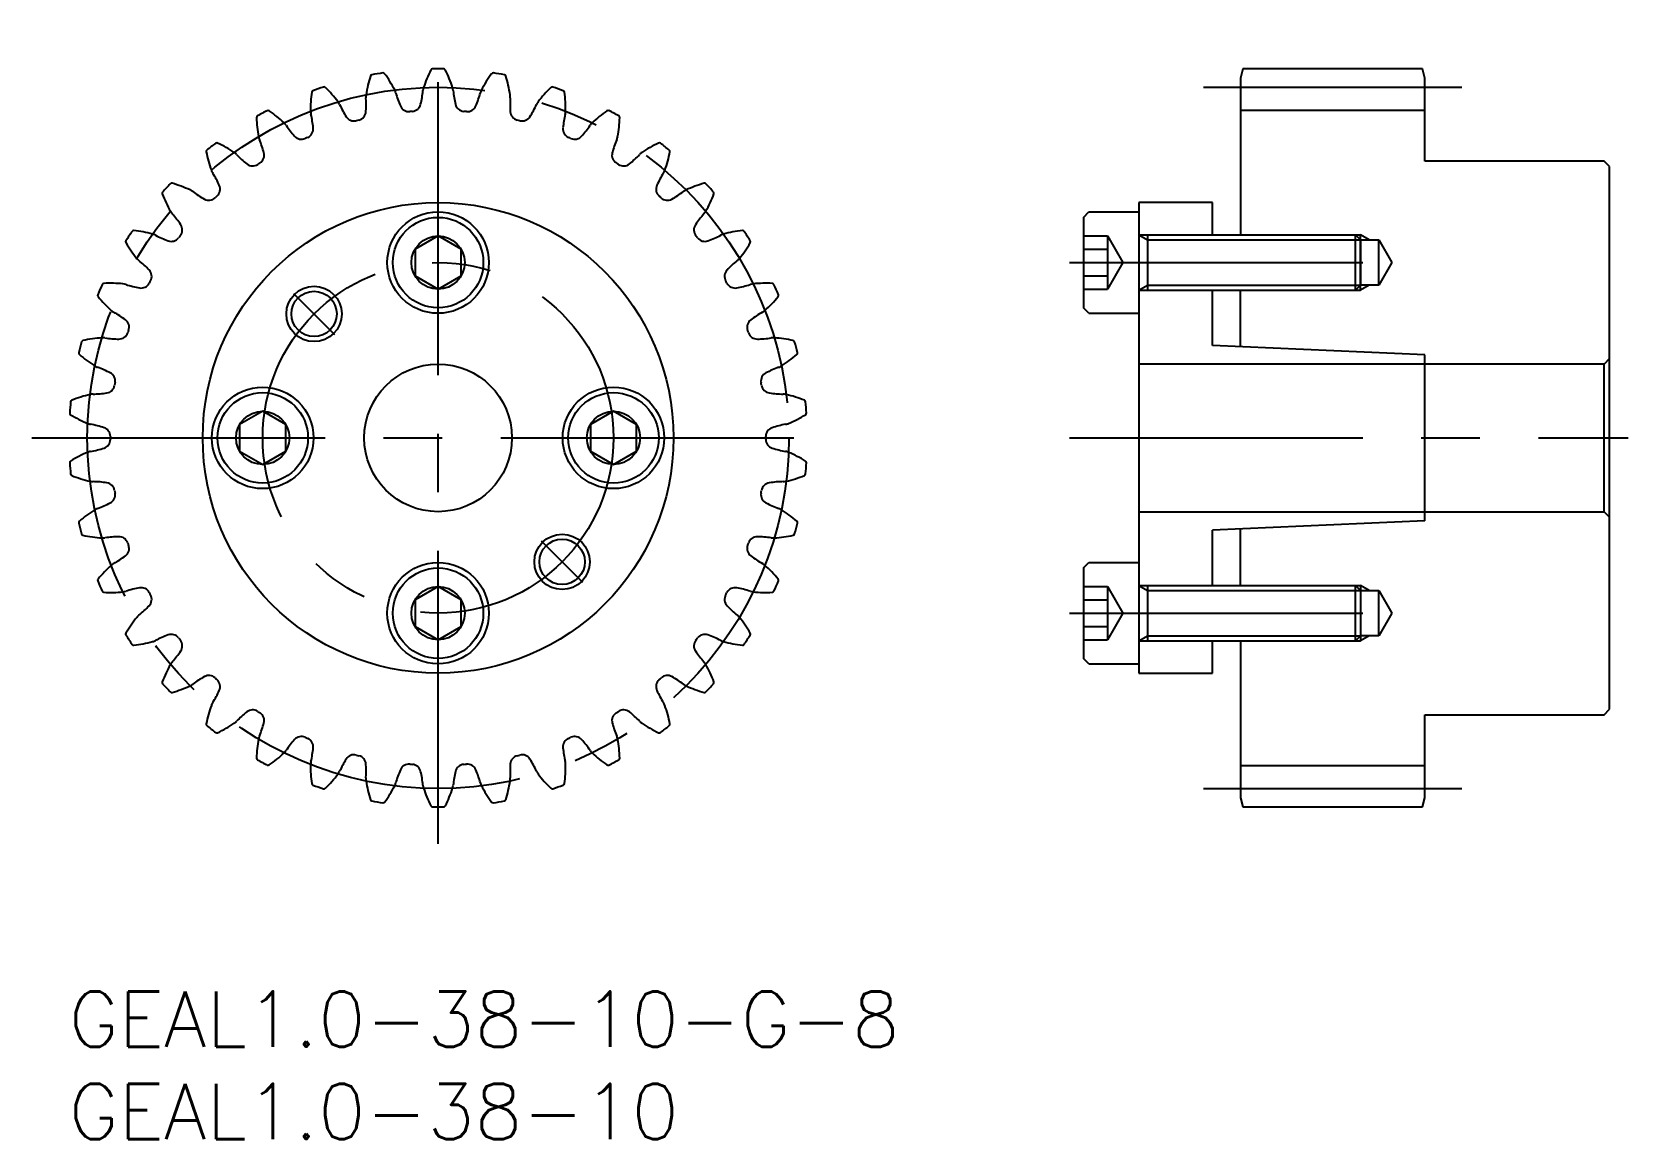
# Model space of a CAD drawing. Extents: x -2 to 84.5, y -8 to 52.
import ezdxf

# ---------------------------------------------------------------- set-up
doc = ezdxf.new("R2010")
doc.units = 0
doc.header["$LTSCALE"] = 0.5
doc.linetypes.add('CENTER', pattern=[50.8, 31.75, -6.35, 6.35, -6.35])
for name, color, linetype in [('MSM_CENTER', 1, 'CENTER'), ('MSM_CONTINUOUS', 7, 'CONTINUOUS'), ('MSM_NARROW', 5, 'CONTINUOUS'), ('MSM_PART_NUMBER', 7, 'CONTINUOUS')]:
    doc.layers.add(name, color=color, linetype=linetype)
doc.styles.get("Standard").update_dxf_attribs({"font": 'txt.shx', "height": 1, "bigfont": 'bigfont.shx'})

# ---------------------------------------------------------------- blocks, each defined once
blk = doc.blocks.new('*U3')
at = {"layer": 'MSM_PART_NUMBER'}
blk.add_text('GEAL1.0-38-10', height=3, dxfattribs=at).set_placement((0, -8))
blk = doc.blocks.new('*U4')
at = {"layer": 'MSM_PART_NUMBER'}
blk.add_text('GEAL1.0-38-10-G-8', height=3, dxfattribs=at).set_placement((0, -3))

msp = doc.modelspace()

# ---------------------------------------------------------------- linework, layer by layer
at = {"layer": 'MSM_CENTER'}
for p, q in [((20, 8), (20, 52)), ((61.454, 49), (75.454, 49)), ((54.204, 39.5), (72.075, 39.5)), ((12.169, 37.831), (14.396, 35.604)), ((-2, 30), (42, 30)), ((54.204, 30), (84.454, 30)), ((27.831, 22.169), (25.604, 24.396)), ((54.204, 20.5), (72.075, 20.5)), ((61.454, 11), (75.454, 11))]:
    msp.add_line(p, q, dxfattribs=at)
for radius in [19, 9.5]:
    msp.add_circle((20, 30), radius, dxfattribs=at)
at = {"layer": 'MSM_CONTINUOUS'}
for p, q in [((63.588, 50), (63.454, 49.5)), ((63.454, 49.5), (63.454, 41)), ((73.32, 50), (63.588, 50)), ((73.454, 49.5), (73.32, 50)), ((73.454, 45), (73.454, 49.5)), ((63.454, 47.75), (73.454, 47.75)), ((83.154, 45), (73.454, 45)), ((83.454, 44.7), (83.154, 45)), ((83.454, 15.3), (83.454, 44.7)), ((57.954, 42.75), (57.954, 17.25)), ((61.954, 42.75), (57.954, 42.75)), ((61.954, 41), (61.954, 42.75)), ((54.954, 41.95), (55.254, 42.25)), ((54.954, 41.95), (54.954, 37.05)), ((55.254, 42.25), (57.954, 42.25)), ((20, 40.943), (18.75, 40.222)), ((21.25, 40.222), (20, 40.943)), ((54.954, 40.943), (56.254, 40.943)), ((56.254, 40.943), (56.254, 38.057)), ((56.254, 40.943), (57.088, 39.5)), ((57.954, 41), (69.684, 41)), ((58.423, 41), (58.423, 38)), ((69.684, 38), (69.684, 41)), ((69.684, 41), (69.954, 40.73)), ((69.954, 40.73), (70.954, 40.73)), ((69.954, 40.73), (69.954, 38.271)), ((70.954, 38.271), (70.954, 40.73)), ((70.954, 40.73), (71.664, 39.5)), ((18.75, 40.222), (18.75, 38.778)), ((21.25, 38.778), (21.25, 40.222)), ((54.954, 40.222), (56.254, 40.222)), ((57.088, 39.5), (56.254, 38.057)), ((71.664, 39.5), (70.954, 38.271)), ((18.75, 38.778), (20, 38.057)), ((20, 38.057), (21.25, 38.778)), ((54.954, 38.778), (56.254, 38.778)), ((54.954, 38.057), (56.254, 38.057)), ((69.954, 38.271), (69.684, 38)), ((70.954, 38.271), (69.954, 38.271)), ((57.954, 38), (69.684, 38)), ((61.954, 35), (61.954, 38)), ((63.454, 34.935), (63.454, 38)), ((55.254, 36.75), (54.954, 37.05)), ((55.254, 36.75), (57.954, 36.75)), ((73.454, 34.5), (61.954, 35)), ((83.154, 34), (57.954, 34)), ((73.454, 25.5), (73.454, 34.5)), ((83.454, 34.3), (83.154, 34)), ((83.154, 26), (83.154, 34)), ((10.5, 31.443), (9.25, 30.722)), ((11.75, 30.722), (10.5, 31.443)), ((29.5, 31.443), (28.25, 30.722)), ((30.75, 30.722), (29.5, 31.443)), ((9.25, 30.722), (9.25, 29.278)), ((11.75, 29.278), (11.75, 30.722)), ((28.25, 30.722), (28.25, 29.278)), ((30.75, 29.278), (30.75, 30.722)), ((9.25, 29.278), (10.5, 28.557)), ((10.5, 28.557), (11.75, 29.278)), ((28.25, 29.278), (29.5, 28.557)), ((29.5, 28.557), (30.75, 29.278)), ((57.954, 26), (83.154, 26)), ((83.154, 26), (83.454, 25.7)), ((73.454, 25.5), (61.954, 25)), ((61.954, 22), (61.954, 25)), ((63.454, 22), (63.454, 25.065)), ((54.954, 22.95), (55.254, 23.25)), ((54.954, 22.95), (54.954, 18.05)), ((55.254, 23.25), (57.954, 23.25)), ((20, 21.943), (18.75, 21.222)), ((21.25, 21.222), (20, 21.943)), ((54.954, 21.943), (56.254, 21.943)), ((56.254, 21.943), (56.254, 19.057)), ((56.254, 21.943), (57.088, 20.5)), ((57.954, 22), (69.684, 22)), ((58.423, 22), (58.423, 19)), ((69.684, 19), (69.684, 22)), ((69.684, 22), (69.954, 21.73)), ((69.954, 21.73), (70.954, 21.73)), ((69.954, 21.73), (69.954, 19.271)), ((70.954, 19.271), (70.954, 21.73)), ((70.954, 21.73), (71.664, 20.5)), ((18.75, 21.222), (18.75, 19.778)), ((21.25, 19.778), (21.25, 21.222)), ((54.954, 21.222), (56.254, 21.222)), ((57.088, 20.5), (56.254, 19.057)), ((71.664, 20.5), (70.954, 19.271)), ((18.75, 19.778), (20, 19.057)), ((20, 19.057), (21.25, 19.778)), ((54.954, 19.778), (56.254, 19.778)), ((54.954, 19.057), (56.254, 19.057)), ((69.954, 19.271), (69.684, 19)), ((70.954, 19.271), (69.954, 19.271)), ((57.954, 19), (69.684, 19)), ((61.954, 17.25), (61.954, 19)), ((63.454, 19), (63.454, 10.5)), ((55.254, 17.75), (54.954, 18.05)), ((55.254, 17.75), (57.954, 17.75)), ((57.954, 17.25), (61.954, 17.25)), ((73.454, 10.5), (73.454, 15)), ((73.454, 15), (83.154, 15)), ((83.154, 15), (83.454, 15.3)), ((63.454, 12.25), (73.454, 12.25)), ((63.454, 10.5), (63.588, 10)), ((73.32, 10), (73.454, 10.5)), ((63.588, 10), (73.32, 10))]:
    msp.add_line(p, q, dxfattribs=at)
for centre, radius in [((20, 30), 12.75), ((20, 39.5), 2.75), ((20, 39.5), 2.45), ((20, 39.5), 1.443), ((13.282, 36.718), 1.229), ((20, 30), 4), ((10.5, 30), 2.75), ((10.5, 30), 2.45), ((29.5, 30), 2.75), ((29.5, 30), 2.45), ((10.5, 30), 1.443), ((29.5, 30), 1.443), ((26.718, 23.282), 1.23), ((20, 20.5), 2.75), ((20, 20.5), 2.45), ((20, 20.5), 1.443)]:
    msp.add_circle(centre, radius, dxfattribs=at)
for centre, radius, start, end in [((22.37, 47.697), 6.333, 162.44892, 171.84211), ((16.427, 49.577), 0.1, 100.34344, 162.44892), ((20, 30), 20, 98.60392, 100.34344), ((17.023, 49.676), 0.1, 36.49845, 98.60392), ((12.012, 45.968), 6.333, 27.10526, 36.49845), ((25.251, 47.065), 6.333, 152.97524, 162.36842), ((19.698, 49.898), 0.1, 90.86976, 152.97517), ((20, 30), 20, 89.13024, 90.86976), ((20.302, 49.898), 0.1, 27.02476, 89.13024), ((14.749, 47.065), 6.333, 17.63158, 27.02476), ((27.988, 45.968), 6.333, 143.50155, 152.89474), ((22.977, 49.676), 0.1, 81.39608, 143.50155), ((20, 30), 20, 79.65656, 81.39608), ((23.573, 49.577), 0.1, 17.55108, 79.65656), ((17.63, 47.697), 6.333, 8.15789, 17.55108), ((19.425, 47.846), 6.333, 171.92261, 181.31579), ((13.254, 48.722), 0.1, 109.81713, 171.92261), ((20, 30), 20, 108.07761, 109.81713), ((13.825, 48.918), 0.1, 45.97213, 108.07761), ((9.493, 44.436), 6.333, 36.57895, 45.97213), ((10.259, 48.065), 5.846, 356.18804, 3.54941), ((16.916, 48.479), 0.824, 171.84211, 183.57052), ((16.916, 48.479), 0.824, 15.37685, 27.10526), ((23.347, 50.249), 5.846, 195.39796, 202.75933), ((13.366, 49.422), 5.846, 346.71436, 354.07573), ((20, 48.734), 0.824, 162.36842, 174.09683), ((20, 48.734), 0.824, 5.90317, 17.63158), ((26.634, 49.422), 5.846, 185.92427, 193.28564), ((16.653, 50.249), 5.846, 337.24067, 344.60204), ((23.084, 48.479), 0.824, 152.89473, 164.62315), ((29.741, 48.065), 5.846, 176.45059, 183.81196), ((23.084, 48.479), 0.824, 356.42948, 8.15789), ((30.507, 44.436), 6.333, 134.02787, 143.42105), ((26.175, 48.918), 0.1, 71.92239, 134.02787), ((20, 30), 20, 70.18287, 71.92239), ((26.746, 48.722), 0.1, 8.07739, 70.18287), ((20.575, 47.846), 6.333, 358.68421, 8.07739), ((20, 30), 20, 117.55129, 119.29081), ((10.795, 47.643), 0.1, 55.44581, 117.55129), ((7.26, 42.51), 6.333, 46.05263, 55.44581), ((13.917, 47.719), 0.824, 181.31579, 193.0442), ((13.917, 47.719), 0.824, 24.85054, 36.57895), ((19.969, 50.524), 5.846, 204.87164, 212.23301), ((15.594, 47.71), 0.5, 283.97211, 356.18804), ((18.417, 48.181), 0.5, 202.75933, 274.97532), ((20, 30), 17.75, 94.49839, 94.9753), ((18.569, 48.194), 0.5, 274.49839, 346.71435), ((21.431, 48.194), 0.5, 193.28564, 265.50161), ((20, 30), 17.75, 85.0247, 85.50161), ((21.583, 48.181), 0.5, 265.0247, 337.24067), ((24.406, 47.71), 0.5, 183.81196, 256.02793), ((20.031, 50.524), 5.846, 327.76699, 335.12836), ((26.083, 47.719), 0.824, 143.42105, 155.14946), ((26.083, 47.719), 0.824, 346.9558, 358.68421), ((32.74, 42.51), 6.333, 124.55419, 133.94737), ((29.205, 47.643), 0.1, 62.44871, 124.55419), ((20, 30), 20, 60.70919, 62.44871), ((10.264, 47.356), 0.1, 119.29081, 181.39629), ((16.496, 47.508), 6.333, 181.39629, 190.78947), ((11.083, 46.476), 0.824, 34.32422, 46.05263), ((16.591, 50.239), 5.846, 214.34533, 221.7067), ((12.739, 46.743), 0.5, 293.44576, 5.66173), ((7.419, 46.216), 5.846, 5.66173, 13.0231), ((15.446, 47.673), 0.5, 212.23301, 284.449), ((20, 30), 17.75, 103.97207, 104.44898), ((20, 30), 17.75, 75.55102, 76.02793), ((24.554, 47.673), 0.5, 255.55102, 327.76699), ((27.261, 46.743), 0.5, 174.33827, 246.55424), ((32.581, 46.216), 5.846, 166.9769, 174.33827), ((23.409, 50.239), 5.846, 318.2933, 325.65467), ((28.917, 46.476), 0.824, 133.94736, 145.67578), ((23.504, 47.508), 6.333, 349.21053, 358.60371), ((29.736, 47.356), 0.1, 358.60371, 60.70919), ((20, 30), 20, 127.02498, 128.7645), ((8.017, 45.888), 0.1, 64.9195, 127.02498), ((5.375, 40.242), 6.333, 55.52632, 64.9195), ((11.083, 46.476), 0.824, 190.78947, 202.51788), ((4.921, 43.924), 5.846, 15.13541, 22.49678), ((12.6, 46.682), 0.5, 221.7067, 293.92268), ((20, 30), 17.75, 113.44576, 113.92266), ((20, 30), 17.75, 66.07734, 66.55424), ((27.4, 46.682), 0.5, 246.07734, 318.2933), ((35.079, 43.924), 5.846, 157.50322, 164.86459), ((28.917, 46.476), 0.824, 337.48212, 349.21053), ((34.625, 40.242), 6.333, 115.0805, 124.47368), ((31.983, 45.888), 0.1, 52.97502, 115.0805), ((20, 30), 20, 51.2355, 52.97502), ((7.54, 45.517), 0.1, 128.7645, 190.86998), ((13.662, 46.692), 6.333, 190.86998, 200.26316), ((8.493, 44.784), 0.824, 43.7979, 55.52632), ((13.306, 49.402), 5.846, 223.81901, 231.18038), ((10.082, 45.32), 0.5, 302.91944, 15.13541), ((29.918, 45.32), 0.5, 164.86459, 237.08056), ((26.694, 49.402), 5.846, 308.81962, 316.18099), ((31.507, 44.784), 0.824, 124.47368, 136.2021), ((26.338, 46.692), 6.333, 339.73684, 349.13002), ((32.46, 45.517), 0.1, 349.13002, 51.2355), ((8.493, 44.784), 0.824, 200.26316, 211.99157), ((2.835, 41.252), 5.846, 24.60909, 31.97046), ((9.955, 45.237), 0.5, 231.18038, 303.39637), ((20, 30), 17.75, 122.91944, 123.39635), ((20, 30), 17.75, 56.60365, 57.08056), ((30.045, 45.237), 0.5, 236.60365, 308.81962), ((37.165, 41.252), 5.846, 148.02954, 155.39091), ((31.507, 44.784), 0.824, 328.00843, 339.73684), ((5.156, 43.254), 0.1, 138.23818, 200.34366), ((20, 30), 20, 136.49866, 138.23818), ((5.565, 43.699), 0.1, 74.39318, 136.49866), ((3.888, 37.695), 6.333, 65, 74.39318), ((6.217, 42.688), 0.824, 53.27159, 65), ((10.204, 48.036), 5.846, 233.29269, 240.65406), ((7.696, 43.478), 0.5, 312.39313, 24.60909), ((32.304, 43.478), 0.5, 155.39091, 227.60687), ((29.796, 48.036), 5.846, 299.34594, 306.70731), ((33.783, 42.688), 0.824, 115, 126.72841), ((36.112, 37.695), 6.333, 105.60682, 115), ((34.435, 43.699), 0.1, 43.50134, 105.60682), ((20, 30), 20, 41.76182, 43.50134), ((34.844, 43.254), 0.1, 339.65634, 41.76182), ((11.001, 45.421), 6.333, 200.34366, 209.73684), ((7.584, 43.375), 0.5, 240.65406, 312.87005), ((20, 30), 17.75, 132.39313, 132.87003), ((20, 30), 17.75, 47.12997, 47.60687), ((32.416, 43.375), 0.5, 227.12997, 299.34594), ((28.999, 45.421), 6.333, 330.26316, 339.65634), ((6.217, 42.688), 0.824, 209.73684, 221.46525), ((1.217, 38.273), 5.846, 34.08278, 41.44415), ((5.645, 41.269), 0.5, 321.86681, 34.08278), ((34.355, 41.269), 0.5, 145.91722, 218.13319), ((38.783, 38.273), 5.846, 138.55585, 145.91722), ((33.783, 42.688), 0.824, 318.53475, 330.26316), ((3.177, 40.63), 0.1, 147.71187, 209.81734), ((20, 30), 20, 145.97235, 147.71187), ((3.508, 41.136), 0.1, 83.86687, 145.97235), ((2.842, 34.938), 6.333, 74.47368, 83.86687), ((4.316, 40.247), 0.824, 62.74527, 74.47368), ((7.369, 46.177), 5.846, 242.76638, 250.12775), ((5.552, 41.149), 0.5, 250.12775, 322.34374), ((20, 30), 17.75, 141.86681, 142.34372), ((20, 30), 17.75, 37.65628, 38.13319), ((34.448, 41.149), 0.5, 217.65628, 289.87225), ((32.631, 46.177), 5.846, 289.87225, 297.23362), ((35.684, 40.247), 0.824, 105.52632, 117.25473), ((37.158, 34.938), 6.333, 96.13313, 105.52632), ((36.492, 41.136), 0.1, 34.02765, 96.1332), ((20, 30), 20, 32.28813, 34.02765), ((36.823, 40.63), 0.1, 330.18266, 32.28813), ((8.585, 43.73), 6.333, 209.81734, 219.21053), ((31.415, 43.73), 6.333, 320.78947, 330.18266), ((4.316, 40.247), 0.824, 219.21053, 230.93894), ((0.112, 35.069), 5.846, 43.55646, 50.91783), ((3.986, 38.753), 0.5, 331.34049, 43.55646), ((36.014, 38.753), 0.5, 136.44354, 208.6595), ((39.888, 35.069), 5.846, 129.08217, 136.44354), ((35.684, 40.247), 0.824, 309.06106, 320.78947), ((20, 30), 20, 155.44603, 157.18555), ((1.9, 38.269), 0.1, 93.34055, 155.44603), ((2.263, 32.047), 6.333, 83.94737, 93.34055), ((2.844, 37.525), 0.824, 72.21896, 83.94737), ((4.879, 43.878), 5.846, 252.24006, 259.60143), ((3.914, 38.619), 0.5, 259.60143, 331.81742), ((20, 30), 17.75, 151.34049, 151.8174), ((20, 30), 17.75, 28.1826, 28.65951), ((36.086, 38.619), 0.5, 208.1826, 280.39857), ((35.121, 43.878), 5.846, 280.39857, 287.75994), ((37.156, 37.525), 0.824, 96.05263, 107.78104), ((37.737, 32.047), 6.333, 86.65945, 96.05263), ((38.1, 38.269), 0.1, 24.55397, 86.65952), ((20, 30), 20, 22.81445, 24.55397), ((1.657, 37.716), 0.1, 157.18555, 219.29103), ((6.481, 41.664), 6.333, 219.29103, 228.68421), ((33.519, 41.664), 6.333, 311.31579, 320.70897), ((38.343, 37.716), 0.1, 320.70897, 22.81445), ((2.844, 37.525), 0.824, 228.68421, 240.41262), ((-0.452, 31.726), 5.846, 53.03015, 60.39152), ((2.764, 35.998), 0.5, 340.81418, 53.03015), ((37.236, 35.998), 0.5, 126.96985, 199.18582), ((40.452, 31.726), 5.846, 119.60848, 126.96985), ((37.156, 37.525), 0.824, 299.58738, 311.31579), ((2.714, 35.854), 0.5, 269.07512, 341.2911), ((20, 30), 17.75, 160.81418, 161.29108), ((20, 30), 17.75, 18.70891, 19.18582), ((37.286, 35.854), 0.5, 198.70891, 270.92488), ((0.637, 34.592), 0.1, 166.65923, 228.76471), ((20, 30), 20, 164.91971, 166.65923), ((0.785, 35.177), 0.1, 102.81424, 164.91971), ((2.168, 29.099), 6.333, 93.42105, 102.81424), ((1.839, 34.599), 0.824, 81.69264, 93.42105), ((2.801, 41.199), 5.846, 261.71375, 269.07512), ((37.199, 41.199), 5.846, 270.92488, 278.28625), ((38.161, 34.599), 0.824, 86.57895, 98.30736), ((37.832, 29.099), 6.333, 77.18576, 86.57895), ((39.215, 35.177), 0.1, 15.08029, 77.18576), ((20, 30), 20, 13.34077, 15.08029), ((39.363, 34.592), 0.1, 311.23529, 13.34077), ((4.746, 39.279), 6.333, 228.76471, 238.15789), ((1.839, 34.599), 0.824, 238.15789, 249.88631), ((-0.457, 28.336), 5.846, 62.50383, 69.8652), ((40.457, 28.336), 5.846, 110.1348, 117.49617), ((38.161, 34.599), 0.824, 290.11369, 301.84211), ((35.254, 39.279), 6.333, 301.84211, 311.23529), ((2.012, 33.079), 0.5, 350.28786, 62.50383), ((20, 30), 17.75, 170.28786, 170.76477), ((37.988, 33.079), 0.5, 117.49617, 189.71213), ((20, 30), 17.75, 9.23523, 9.71214), ((0.195, 31.944), 0.1, 112.28792, 174.3934), ((2.559, 26.177), 6.333, 102.89474, 112.28792), ((1.33, 31.547), 0.824, 91.16633, 102.89474), ((1.192, 38.216), 5.846, 271.18743, 278.5488), ((1.987, 32.929), 0.5, 278.5488, 350.76479), ((38.013, 32.929), 0.5, 189.23523, 261.4512), ((38.808, 38.216), 5.846, 261.4512, 268.81257), ((38.67, 31.547), 0.824, 77.10526, 88.83367), ((37.441, 26.177), 6.333, 67.71208, 77.10526), ((39.805, 31.944), 0.1, 5.6066, 67.71208), ((0.145, 31.342), 0.1, 176.13292, 238.2384), ((20, 30), 20, 174.3934, 176.13292), ((3.426, 36.642), 6.333, 238.2384, 247.63158), ((36.574, 36.642), 6.333, 292.36842, 301.7616), ((20, 30), 20, 3.86708, 5.6066), ((39.855, 31.342), 0.1, 301.7616, 3.86708), ((1.33, 31.547), 0.824, 247.63158, 259.35999), ((0.096, 24.992), 5.846, 71.97751, 79.33889), ((1.75, 30.076), 0.5, 359.76155, 71.97751), ((38.25, 30.076), 0.5, 108.02249, 180.23845), ((39.904, 24.992), 5.846, 100.66111, 108.02249), ((38.67, 31.547), 0.824, 280.64001, 292.36842), ((0.096, 35.008), 5.846, 280.66111, 288.02249), ((1.75, 29.924), 0.5, 288.02249, 0.23847), ((20, 30), 17.75, 179.76155, 180.23845), ((20, 30), 17.75, 359.76155, 0.23845), ((38.25, 29.924), 0.5, 179.76155, 251.97751), ((39.904, 35.008), 5.846, 251.97751, 259.33889), ((0.145, 28.658), 0.1, 121.7616, 183.86708), ((20, 30), 20, 183.86708, 185.6066), ((3.426, 23.358), 6.333, 112.36842, 121.7616), ((1.33, 28.453), 0.824, 100.64001, 112.36842), ((38.67, 28.453), 0.824, 67.63158, 79.35999), ((36.574, 23.358), 6.333, 58.2384, 67.63158), ((20, 30), 20, 354.3934, 356.13292), ((39.855, 28.658), 0.1, 356.13292, 58.23846), ((0.195, 28.056), 0.1, 185.6066, 247.71208), ((2.559, 33.823), 6.333, 247.71208, 257.10526), ((37.441, 33.823), 6.333, 282.89474, 292.28792), ((39.805, 28.056), 0.1, 292.28792, 354.3934), ((1.33, 28.453), 0.824, 257.10526, 268.83367), ((1.192, 21.784), 5.846, 81.4512, 88.81257), ((1.987, 27.071), 0.5, 9.23523, 81.4512), ((2.012, 26.921), 0.5, 297.49617, 9.71216), ((20, 30), 17.75, 189.23523, 189.71214), ((37.988, 26.921), 0.5, 170.28786, 242.50383), ((20, 30), 17.75, 350.28786, 350.76477), ((38.013, 27.071), 0.5, 98.5488, 170.76476), ((38.808, 21.784), 5.846, 91.18743, 98.5488), ((38.67, 28.453), 0.824, 271.16633, 282.89474), ((4.746, 20.721), 6.333, 121.84211, 131.23529), ((1.839, 25.401), 0.824, 110.11369, 121.84211), ((-0.457, 31.664), 5.846, 290.1348, 297.49617), ((40.457, 31.664), 5.846, 242.50383, 249.8652), ((38.161, 25.401), 0.824, 58.15789, 69.88631), ((35.254, 20.721), 6.333, 48.76471, 58.15789), ((0.637, 25.408), 0.1, 131.23529, 193.34077), ((20, 30), 20, 193.34077, 195.08029), ((20, 30), 20, 344.91971, 346.65923), ((39.363, 25.408), 0.1, 346.65923, 48.76478), ((0.785, 24.823), 0.1, 195.08029, 257.18576), ((2.168, 30.901), 6.333, 257.18576, 266.57895), ((1.839, 25.401), 0.824, 266.57895, 278.30736), ((2.801, 18.801), 5.846, 90.92488, 98.28625), ((2.714, 24.146), 0.5, 18.70891, 90.92488), ((20, 30), 17.75, 198.70891, 199.18582), ((20, 30), 17.75, 340.81418, 341.29109), ((37.286, 24.146), 0.5, 89.07512, 161.29108), ((37.199, 18.801), 5.846, 81.71375, 89.07512), ((38.161, 25.401), 0.824, 261.69264, 273.42105), ((37.832, 30.901), 6.333, 273.42105, 282.81424), ((39.215, 24.823), 0.1, 282.81424, 344.91971), ((-0.452, 28.274), 5.846, 299.60848, 306.96985), ((2.764, 24.002), 0.5, 306.96985, 19.18584), ((37.236, 24.002), 0.5, 160.81418, 233.03015), ((40.452, 28.274), 5.846, 233.03015, 240.39152), ((6.481, 18.336), 6.333, 131.31579, 140.70897), ((2.844, 22.475), 0.824, 119.58738, 131.31579), ((37.156, 22.475), 0.824, 48.68421, 60.41262), ((33.519, 18.336), 6.333, 39.29103, 48.68421), ((1.657, 22.284), 0.1, 140.70897, 202.81445), ((20, 30), 20, 202.81445, 204.55397), ((1.9, 21.731), 0.1, 204.55397, 266.65945), ((2.263, 27.953), 6.333, 266.65945, 276.05263), ((2.844, 22.475), 0.824, 276.05263, 287.78104), ((4.879, 16.122), 5.846, 100.39857, 107.75994), ((3.914, 21.381), 0.5, 28.1826, 100.39857), ((20, 30), 17.75, 208.1826, 208.65951), ((20, 30), 17.75, 331.34049, 331.8174), ((36.086, 21.381), 0.5, 79.60143, 151.81739), ((35.121, 16.122), 5.846, 72.24006, 79.60143), ((37.156, 22.475), 0.824, 252.21896, 263.94737), ((37.737, 27.953), 6.333, 263.94737, 273.34055), ((38.1, 21.731), 0.1, 273.34055, 335.44603), ((20, 30), 20, 335.44603, 337.18555), ((38.343, 22.284), 0.1, 337.18555, 39.2911), ((0.112, 24.931), 5.846, 309.08217, 316.44354), ((3.986, 21.247), 0.5, 316.44354, 28.65952), ((36.014, 21.247), 0.5, 151.34049, 223.55646), ((39.888, 24.931), 5.846, 223.55646, 230.91783), ((8.585, 16.27), 6.333, 140.78947, 150.18266), ((4.316, 19.753), 0.824, 129.06106, 140.78947), ((35.684, 19.753), 0.824, 39.21053, 50.93894), ((31.415, 16.27), 6.333, 29.81734, 39.21053), ((3.177, 19.37), 0.1, 150.18266, 212.28813), ((20, 30), 20, 212.28813, 214.02765), ((4.316, 19.753), 0.824, 285.52632, 297.25473), ((7.369, 13.823), 5.846, 109.87225, 117.23362), ((5.552, 18.851), 0.5, 37.65628, 109.87225), ((20, 30), 17.75, 217.65628, 218.13319), ((5.645, 18.731), 0.5, 325.91722, 38.13321), ((34.355, 18.731), 0.5, 141.86681, 214.08278), ((20, 30), 17.75, 321.86681, 322.34372), ((34.448, 18.851), 0.5, 70.12775, 142.34373), ((32.631, 13.823), 5.846, 62.76638, 70.12775), ((35.684, 19.753), 0.824, 242.74527, 254.47368), ((20, 30), 20, 325.97235, 327.71187), ((36.823, 19.37), 0.1, 327.71187, 29.81734), ((3.508, 18.864), 0.1, 214.02765, 276.1332), ((2.842, 25.062), 6.333, 276.13313, 285.52632), ((1.217, 21.727), 5.846, 318.55585, 325.91722), ((38.783, 21.727), 5.846, 214.08278, 221.44415), ((37.158, 25.062), 6.333, 254.47368, 263.86687), ((36.492, 18.864), 0.1, 263.86687, 325.97235), ((11.001, 14.579), 6.333, 150.26316, 159.65634), ((6.217, 17.312), 0.824, 138.53475, 150.26316), ((33.783, 17.312), 0.824, 29.73684, 41.46525), ((28.999, 14.579), 6.333, 20.34366, 29.73684), ((5.156, 16.746), 0.1, 159.65634, 221.76182), ((20, 30), 20, 221.76182, 223.50134), ((3.888, 22.305), 6.333, 285.60682, 295), ((6.217, 17.312), 0.824, 295, 306.72841), ((10.204, 11.964), 5.846, 119.34594, 126.70731), ((7.584, 16.625), 0.5, 47.12997, 119.34594), ((20, 30), 17.75, 227.12997, 227.60687), ((7.696, 16.522), 0.5, 335.39091, 47.60689), ((32.304, 16.522), 0.5, 132.39309, 204.60909), ((20, 30), 17.75, 312.39313, 312.87003), ((32.416, 16.625), 0.5, 60.65406, 132.87004), ((29.796, 11.964), 5.846, 53.29269, 60.65406), ((33.783, 17.312), 0.824, 233.27159, 245), ((36.112, 22.305), 6.333, 245, 254.39318), ((20, 30), 20, 316.49866, 318.23818), ((34.844, 16.746), 0.1, 318.23818, 20.34366), ((5.565, 16.301), 0.1, 223.50134, 285.60682), ((8.493, 15.216), 0.824, 148.00843, 159.73684), ((2.835, 18.748), 5.846, 328.02954, 335.39091), ((37.165, 18.748), 5.846, 204.60909, 211.97046), ((31.507, 15.216), 0.824, 20.26316, 31.99157), ((34.435, 16.301), 0.1, 254.39318, 316.49866), ((13.662, 13.308), 6.333, 159.73684, 169.13002), ((13.306, 10.598), 5.846, 128.81962, 136.18099), ((9.955, 14.763), 0.5, 56.60365, 128.81962), ((20, 30), 17.75, 236.60365, 237.08056), ((10.082, 14.68), 0.5, 344.86459, 57.08057), ((29.918, 14.68), 0.5, 122.9194, 195.13541), ((20, 30), 17.75, 302.91944, 303.39635), ((30.045, 14.763), 0.5, 51.18038, 123.39636), ((26.694, 10.598), 5.846, 43.81901, 51.18038), ((26.338, 13.308), 6.333, 10.86998, 20.26316), ((7.54, 14.483), 0.1, 169.13002, 231.2355), ((20, 30), 20, 231.2355, 232.97502), ((8.017, 14.112), 0.1, 232.97502, 295.08057), ((5.375, 19.758), 6.333, 295.0805, 304.47368), ((8.493, 15.216), 0.824, 304.47368, 316.2021), ((11.083, 13.524), 0.824, 157.48212, 169.21053), ((4.921, 16.076), 5.846, 337.50322, 344.86459), ((35.079, 16.076), 5.846, 195.13541, 202.49678), ((28.917, 13.524), 0.824, 10.78947, 22.51788), ((31.507, 15.216), 0.824, 223.7979, 235.52632), ((34.625, 19.758), 6.333, 235.52632, 244.9195), ((31.983, 14.112), 0.1, 244.9195, 307.02498), ((20, 30), 20, 307.02498, 308.7645), ((32.46, 14.483), 0.1, 308.7645, 10.86998), ((16.496, 12.492), 6.333, 169.21053, 178.60371), ((11.083, 13.524), 0.824, 313.94737, 325.67578), ((16.591, 9.761), 5.846, 138.2933, 145.65467), ((12.6, 13.318), 0.5, 66.07734, 138.2933), ((20, 30), 17.75, 246.07734, 246.55424), ((12.739, 13.257), 0.5, 354.33827, 66.55426), ((7.419, 13.784), 5.846, 346.9769, 354.33827), ((27.261, 13.257), 0.5, 113.44576, 185.66173), ((32.581, 13.784), 5.846, 185.66173, 193.0231), ((20, 30), 17.75, 293.44576, 293.92266), ((27.4, 13.318), 0.5, 41.7067, 113.92267), ((23.409, 9.761), 5.846, 34.34533, 41.7067), ((28.917, 13.524), 0.824, 214.32422, 226.05263), ((23.504, 12.492), 6.333, 1.39629, 10.78947), ((10.264, 12.644), 0.1, 178.60371, 240.70919), ((20, 30), 20, 240.70919, 242.44871), ((10.795, 12.357), 0.1, 242.44871, 304.55419), ((7.26, 17.49), 6.333, 304.55419, 313.94737), ((19.425, 12.154), 6.333, 178.68421, 188.07739), ((13.917, 12.281), 0.824, 166.9558, 178.68421), ((19.969, 9.476), 5.846, 147.76699, 155.12836), ((15.446, 12.327), 0.5, 75.55102, 147.76699), ((20, 30), 17.75, 255.55102, 256.02793), ((15.594, 12.29), 0.5, 3.81196, 76.02794), ((10.259, 11.935), 5.846, 356.45059, 3.81196), ((18.417, 11.819), 0.5, 85.0247, 157.24067), ((20, 30), 17.75, 265.0247, 265.50161), ((18.569, 11.806), 0.5, 13.28564, 85.50162), ((21.431, 11.806), 0.5, 94.49839, 166.71436), ((20, 30), 17.75, 274.49839, 274.9753), ((21.583, 11.819), 0.5, 22.75933, 94.97531), ((29.741, 11.935), 5.846, 176.18804, 183.54941), ((24.406, 12.29), 0.5, 103.97207, 176.18804), ((20, 30), 17.75, 283.97207, 284.44898), ((24.554, 12.327), 0.5, 32.23301, 104.44899), ((20.031, 9.476), 5.846, 24.87164, 32.23301), ((20.575, 12.154), 6.333, 351.92261, 1.31579), ((26.083, 12.281), 0.824, 1.31579, 13.0442), ((32.74, 17.49), 6.333, 226.05263, 235.44581), ((29.205, 12.357), 0.1, 235.44581, 297.55129), ((20, 30), 20, 297.55129, 299.29081), ((29.736, 12.644), 0.1, 299.29081, 1.39629), ((13.254, 11.278), 0.1, 188.07739, 250.18287), ((9.493, 15.564), 6.333, 314.02787, 323.42105), ((13.917, 12.281), 0.824, 323.42105, 335.14946), ((16.916, 11.521), 0.824, 176.42948, 188.15789), ((22.37, 12.303), 6.333, 188.15789, 197.55108), ((16.916, 11.521), 0.824, 332.89474, 344.62315), ((23.347, 9.751), 5.846, 157.24067, 164.60204), ((13.366, 10.578), 5.846, 5.92427, 13.28564), ((26.634, 10.578), 5.846, 166.71436, 174.07573), ((16.653, 9.751), 5.846, 15.39796, 22.75933), ((23.084, 11.521), 0.824, 195.37685, 207.10526), ((17.63, 12.303), 6.333, 342.44892, 351.84211), ((23.084, 11.521), 0.824, 351.84211, 3.57052), ((26.083, 12.281), 0.824, 204.85054, 216.57895), ((30.507, 15.564), 6.333, 216.57895, 225.97213), ((26.746, 11.278), 0.1, 289.81713, 351.92261), ((20, 30), 20, 250.18287, 251.92239), ((13.825, 11.082), 0.1, 251.92239, 314.02794), ((16.427, 10.423), 0.1, 197.55108, 259.65656), ((12.012, 14.032), 6.333, 323.50156, 332.89474), ((20, 11.266), 0.824, 185.90317, 197.63158), ((25.251, 12.935), 6.333, 197.63158, 207.02476), ((14.749, 12.935), 6.333, 332.97524, 342.36842), ((20, 11.266), 0.824, 342.36842, 354.09683), ((27.988, 14.032), 6.333, 207.10526, 216.49845), ((23.573, 10.423), 0.1, 280.34344, 342.44892), ((26.175, 11.082), 0.1, 225.97213, 288.07761), ((20, 30), 20, 288.07761, 289.81713), ((20, 30), 20, 259.65656, 261.39608), ((17.023, 10.324), 0.1, 261.39608, 323.50162), ((19.698, 10.102), 0.1, 207.02476, 269.13024), ((20, 30), 20, 269.13024, 270.86976), ((20.302, 10.102), 0.1, 270.86976, 332.97531), ((22.977, 10.324), 0.1, 216.49845, 278.60392), ((20, 30), 20, 278.60392, 280.34344)]:
    msp.add_arc(centre, radius, start, end, dxfattribs=at)
at = {"layer": 'MSM_NARROW'}
for p, q in [((57.954, 41), (58.423, 40.73)), ((58.423, 40.73), (69.954, 40.73)), ((69.684, 41), (69.954, 41)), ((69.954, 38), (69.954, 41)), ((70.423, 40.73), (69.954, 41)), ((57.954, 38), (58.423, 38.271)), ((58.423, 38.271), (69.954, 38.271)), ((70.423, 38.271), (69.954, 38)), ((69.684, 38), (69.954, 38)), ((57.954, 22), (58.423, 21.73)), ((58.423, 21.73), (69.954, 21.73)), ((69.684, 22), (69.954, 22)), ((69.954, 22), (69.954, 19)), ((70.423, 21.73), (69.954, 22)), ((57.954, 19), (58.423, 19.271)), ((58.423, 19.271), (69.954, 19.271)), ((70.423, 19.271), (69.954, 19)), ((69.684, 19), (69.954, 19))]:
    msp.add_line(p, q, dxfattribs=at)
for centre in [(13.282, 36.718), (26.718, 23.282)]:
    msp.add_circle(centre, 1.5, dxfattribs=at)

# ---------------------------------------------------------------- block references
at = {"layer": 'MSM_CONTINUOUS'}
for name in ['*U4', '*U3']:
    msp.add_blockref(name, (0, 0), dxfattribs=at)

doc.saveas('drawing.dxf')
